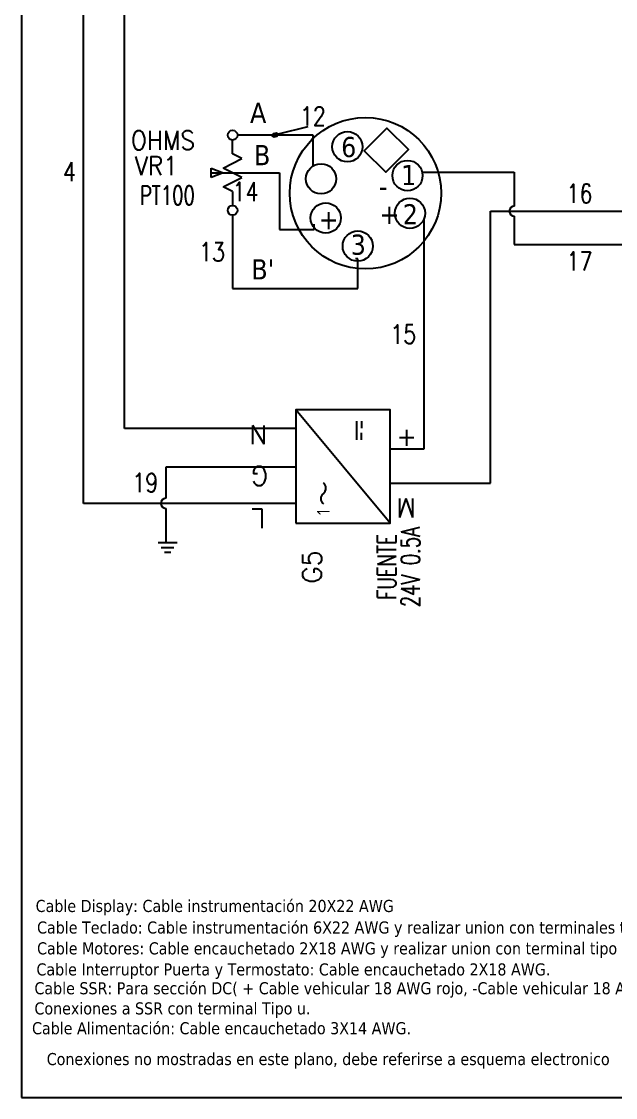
# Model space of a CAD drawing. Header units: millimetres. Extents: x 123.5 to 144.3, y 105.4 to 121.6.
# Drawn here: x 123.51 to 129.41, y 105.41 to 116.09 of the extents above; entities that cross this region are included whole.
import ezdxf
from ezdxf.enums import TextEntityAlignment as Align

# ---------------------------------------------------------------- set-up
doc = ezdxf.new("R2010")
doc.units = ezdxf.units.MM
for name, color, linetype in [('BLK_12AWG', 7, 'Continuous'), ('DESC', 250, 'Continuous'), ('MISC', 7, 'Continuous'), ('SYMS', 7, 'Continuous'), ('TAGS', 250, 'Continuous'), ('TERMS', 250, 'Continuous'), ('WIRES', 7, 'Continuous')]:
    doc.layers.add(name, color=color, linetype=linetype)
doc.layers.add('WIRENO', color=7, linetype='Continuous', true_color=0x000000)
doc.styles.get("Standard").update_dxf_attribs({"font": 'tahoma.ttf'})
doc.styles.add('WD', font='romans.shx')
doc.styles.add('WD_IEC', font='isocp2.shx', dxfattribs={"width": 0.9, "height": 4})

# ---------------------------------------------------------------- blocks, each defined once
blk = doc.blocks.new('Transmisor')
at = {"layer": 'BLK_12AWG'}
blk.add_lwpolyline([(127.994, 101.807), (128.219, 102.032), (128.433, 101.819), (128.208, 101.594)], close=True, dxfattribs=at)
for centre, radius in [((128.005, 101.386), 0.752), ((127.826, 101.847), 0.15), ((128.423, 101.561), 0.15), ((127.564, 101.529), 0.15), ((127.611, 101.14), 0.15), ((128.447, 101.187), 0.15), ((127.929, 100.861), 0.15)]:
    blk.add_circle(centre, radius, dxfattribs=at)
at = {"layer": 'BLK_12AWG', "char_height": 0.2, "attachment_point": 1}
for s, insert in [('6', (127.764, 101.945)), ('1', (128.36, 101.666)), ('-', (128.138, 101.555)), ('2', (128.376, 101.277)), ('+', (127.541, 101.229)), ('+', (128.145, 101.28)), ('3', (127.859, 100.975))]:
    blk.add_mtext_dynamic_manual_height_columns(s, width=0.09663, gutter_width=0.05, heights=[0], dxfattribs=dict(at, insert=insert))
blk = doc.blocks.new('VVR1TZR')
for p, q in [((0, 0.125), (0, 0.2168)), ((-0.0625, 0.0312), (0.0625, 0.0938)), ((0.0625, 0.0938), (0, 0.125)), ((-0.1406, -0.0312), (-0.1406, 0.0312)), ((-0.1406, 0.0312), (-0.0625, 0)), ((-0.0625, 0), (-0.1406, -0.0312)), ((0.0625, -0.0312), (-0.0625, 0.0312)), ((-0.0625, -0.0938), (0.0625, -0.0312)), ((0, -0.125), (-0.0625, -0.0938)), ((0, -0.125), (0, -0.2168))]:
    blk.add_line(p, q)
for centre in [(0, 0.249), (0, -0.249)]:
    blk.add_circle(centre, 0.0322)
at = {"style": 'WD', "width": 0.7}
for tag, p in [('INST', (0.1562, 0.5599)), ('LOC', (0.1562, 0.3903))]:
    blk.add_attdef(tag, text='', height=0.125, dxfattribs=at).set_placement(p, align=Align.TOP_LEFT)
at = {"linetype": 'Continuous', "style": 'WD', "flags": 8}
for tag, p in [('TERM01', (-0.0625, 0.2812)), ('TERM03', (-0.0781, 0.0469))]:
    blk.add_attdef(tag, text='', height=0.125, dxfattribs=at).set_placement(p, align=Align.RIGHT)
at = {"color": 7, "style": 'WD', "flags": 1}
for tag, p in [('X2TERM01', (0, 0.2812)), ('X4TERM01', (-0.0312, 0.25)), ('X1TERM01', (0.0312, 0.25)), ('X4TERM03', (-0.1406, 0)), ('X4TERM02', (-0.0312, -0.25)), ('X8TERM02', (0, -0.2812)), ('X1TERM02', (0.0312, -0.25))]:
    blk.add_attdef(tag, p, '', height=0.0125, dxfattribs=at)
at = {"style": 'WD'}
for tag, p, width in [('RATING1', (0.1562, 0.1091), 0.9), ('TAG1', (0.1531, -0.0472), 0.9), ('DESC1', (0.1562, -0.2034), 0.7), ('DESC2', (0.1562, -0.3597), 0.7)]:
    blk.add_attdef(tag, p, '', height=0.125, dxfattribs=dict(at, width=width))
at = {"style": 'WD', "flags": 9}
blk.add_attdef('FAMILY', text='', height=0.01, dxfattribs=at).set_placement((-0.2191, -0.0659), align=Align.CENTER)
at = {"linetype": 'Continuous', "style": 'WD', "flags": 9}
blk.add_attdef('ASSYCODE', text='', height=0.01, dxfattribs=at).set_placement((-0.2188, -0.125), align=Align.CENTER)
for tag, p in [('MFG', (-0.2211, -0.0986)), ('CAT', (-0.2211, -0.0835))]:
    blk.add_attdef(tag, text='', height=0.01, dxfattribs=at).set_placement(p, align=Align.MIDDLE)
at = {"linetype": 'Continuous', "style": 'WD', "flags": 8}
blk.add_attdef('TERM02', text='', height=0.125, dxfattribs=at).set_placement((-0.0625, -0.2812), align=Align.TOP_RIGHT)
blk = doc.blocks.new('VPW1_1PH')
for p, q in [((-0.125, -0.625), (0.625, 0)), ((0.4252, -0.4038), (0.5503, -0.4038)), ((0.4252, -0.4351), (0.4721, -0.4351)), ((0.5503, -0.4351), (0.5034, -0.4351))]:
    blk.add_line(p, q)
blk.add_lwpolyline([(-0.125, 0), (-0.125, -0.625), (0.625, -0.625), (0.625, 0)], close=True)
for centre, start, end in [((0.0364, -0.2089), 36.8699, 143.1301), ((0.1064, -0.1564), 216.8699, 323.1301)]:
    blk.add_arc(centre, 0.0438, start, end)
at = {"style": 'WD_IEC'}
blk.add_text('1', height=0.084, dxfattribs=at).set_placement((-0.0336, -0.1826), align=Align.MIDDLE_RIGHT)
at = {"linetype": 'Continuous', "style": 'WD', "flags": 8}
for tag, p in [('TERM02', (0.2098, 0.7277)), ('TERM03', (0.46, 0.7275)), ('TERM01', (-0.04, 0.6858)), ('TERM04', (0.085, -0.665)), ('TERM05', (0.335, -0.665))]:
    blk.add_attdef(tag, text='', height=0.125, rotation=90, dxfattribs=at).set_placement(p, align=Align.RIGHT)
at = {"style": 'WD', "width": 0.7}
for tag, p in [('INST', (-0.4155, 0.1687)), ('LOC', (-0.4155, -0.0009)), ('RATING1', (-0.4155, -0.3401)), ('XREF', (-0.4155, -0.5097)), ('DESC1', (-0.4155, -0.666)), ('DESC2', (-0.4155, -0.8222)), ('DESC3', (-0.4155, -0.9766))]:
    blk.add_attdef(tag, text='', height=0.125, dxfattribs=at).set_placement(p, align=Align.CENTER)
at = {"style": 'WD'}
for tag, p, height, flags in [('X2TERM01', (0, 0), 0.0125, 1), ('X2TERM02', (0.25, 0), 0.0125, 1), ('X2TERM03', (0.5, 0), 0.0125, 1), ('FAMILY', (0.6836, -0.525), 0.01, 9), ('X8TERM04', (0.125, -0.625), 0.0125, 1), ('X8TERM05', (0.375, -0.625), 0.0125, 1)]:
    blk.add_attdef(tag, p, '', height=height, dxfattribs=dict(at, flags=flags))
blk.add_attdef('TAG1', text='', height=0.125, dxfattribs=at).set_placement((-0.4155, -0.1705), align=Align.CENTER)
at = {"linetype": 'Continuous', "style": 'WD', "flags": 9}
for tag, p in [('CAT', (0.7108, -0.0659)), ('MFG', (0.7089, -0.0854)), ('ASSYCODE', (0.7089, -0.606))]:
    blk.add_attdef(tag, text='', height=0.01, dxfattribs=at).set_placement(p, align=Align.CENTER)
blk = doc.blocks.new('VGND2')
for p, q in [((0.09375, 0), (-0.09375, 0)), ((-0.0625, -0.046875), (0.0625, -0.046875)), ((-0.03125, -0.09375), (0.03125, -0.09375))]:
    blk.add_line(p, q)
at = {"style": 'WD', "flags": 1}
blk.add_attdef('X2TERM01', (0, 0), '', height=0.01, dxfattribs=at)
blk = doc.blocks.new('WD_WNV')
at = {"style": 'WD', "flags": 1}
for tag, p in [('W01USER', (-0.0625, 0.0938)), ('W02USER', (-0.0625, 0.0859)), ('W03USER', (-0.0625, 0.0781)), ('W04USER', (-0.0625, 0.0703)), ('W05USER', (-0.0625, 0.0625)), ('W06USER', (-0.0625, 0.0547)), ('W07USER', (-0.0625, 0.0469)), ('W08USER', (-0.0625, 0.0391)), ('W09USER', (-0.0625, 0.0312)), ('W10USER', (-0.0625, 0.0234))]:
    blk.add_attdef(tag, text='', height=0.005, dxfattribs=at).set_placement(p, align=Align.CENTER)
at = {"linetype": 'Continuous', "style": 'WD', "width": 0.8}
blk.add_attdef('WIRENO', text='', height=0.125, dxfattribs=at).set_placement((-0.05, 0), align=Align.MIDDLE_RIGHT)
blk = doc.blocks.new('WD_WNH')
at = {"linetype": 'Continuous', "style": 'WD', "width": 0.8}
blk.add_attdef('WIRENO', text='', height=0.125, dxfattribs=at).set_placement((0, 0.0625), align=Align.CENTER)
at = {"style": 'WD', "flags": 1}
for tag, p in [('W01USER', (0, 0.0781)), ('W02USER', (0, 0.0703)), ('W03USER', (0, 0.0625)), ('W04USER', (0, 0.0547)), ('W05USER', (0, 0.0469)), ('W06USER', (0, 0.0391)), ('W07USER', (0, 0.0312)), ('W08USER', (0, 0.0234)), ('W09USER', (0, 0.0156)), ('W10USER', (0, 0.0078))]:
    blk.add_attdef(tag, text='', height=0.005, dxfattribs=at).set_placement(p, align=Align.CENTER)

msp = doc.modelspace()

# ---------------------------------------------------------------- linework, layer by layer
at = {"color": 7, "linetype": 'Continuous'}
for p, q in [((123.506, 121.59), (123.506, 105.405)), ((123.506, 105.405), (144.256, 105.405))]:
    msp.add_line(p, q, dxfattribs=at)
at = {"layer": 'BLK_12AWG'}
for p, q in [((124.53, 112.048), (124.53, 118.603)), ((125.649, 114.961), (126.401, 114.961)), ((126.401, 114.961), (126.401, 114.648)), ((125.391, 114.586), (126.07, 114.586)), ((126.07, 114.586), (126.07, 114.024)), ((125.602, 114.164), (125.602, 113.437)), ((126.07, 114.024), (126.414, 114.024)), ((126.414, 114.024), (126.414, 114.075)), ((126.848, 113.73), (126.822, 113.73)), ((126.848, 113.437), (126.848, 113.73)), ((125.602, 113.437), (126.848, 113.437)), ((126.23, 112.048), (124.53, 112.048))]:
    msp.add_line(p, q, dxfattribs=at)
at = {"layer": 'WIRENO'}
msp.add_lwpolyline([(126.351, 115.042), (126.055, 114.968), (126.036, 114.98), (126.006, 114.972), (125.995, 114.953), (126.014, 114.942), (126.044, 114.949), (126.05, 114.959)], dxfattribs=at)
at = {"layer": 'WIRES'}
for p, q in [((124.121, 111.304), (124.121, 117.888)), ((127.486, 114.592), (128.401, 114.592)), ((128.401, 114.592), (128.401, 114.255)), ((128.166, 111.503), (128.166, 114.205)), ((128.166, 114.205), (128.86, 114.205)), ((128.86, 114.205), (129.89, 114.205)), ((127.501, 114.124), (127.501, 111.843)), ((128.401, 114.155), (128.401, 113.874)), ((128.401, 113.874), (129.903, 113.874)), ((127.334, 111.843), (127.167, 111.843)), ((127.501, 111.843), (127.334, 111.843)), ((126.23, 111.663), (124.938, 111.663)), ((124.938, 111.663), (124.938, 111.354)), ((127.167, 111.503), (128.166, 111.503)), ((126.23, 111.304), (124.121, 111.304)), ((124.938, 111.254), (124.938, 110.913))]:
    msp.add_line(p, q, dxfattribs=at)
for centre in [(128.401, 114.205), (124.938, 111.304)]:
    msp.add_arc(centre, 0.05, 90, 270, dxfattribs=at)

# ---------------------------------------------------------------- block references
at = {"layer": 'BLK_12AWG'}
msp.add_blockref('Transmisor', (-1.083, 12.997), dxfattribs=at)
at = {"layer": 'SYMS'}
ref = msp.add_blockref('VVR1TZR', (125.602, 114.586), dxfattribs=dict(at, xscale=1.5, yscale=1.5, zscale=1.5))
ref.add_attrib('DESC1', 'PT100', (124.681, 114.269), dxfattribs={"layer": 'DESC', "height": 0.1875, "style": 'WD', "width": 0.7})
ref.add_attrib('RATING1', 'OHMS', (124.592, 114.815), dxfattribs={"layer": 'MISC', "height": 0.1875, "style": 'WD', "width": 0.9})
ref.add_attrib('TAG1', 'VR1', (124.63, 114.561), dxfattribs={"layer": 'TAGS', "height": 0.1875, "style": 'WD', "width": 0.9})
ref = msp.add_blockref('VPW1_1PH', (126.23, 111.296), dxfattribs=dict(at, xscale=1.5, yscale=1.5, zscale=1.5, rotation=90))
ref.add_attrib('DESC1', 'FUENTE', dxfattribs={"layer": 'DESC', "height": 0.1875, "rotation": 90, "style": 'WD', "width": 0.7}).set_placement((127.229, 110.673), align=Align.CENTER)
ref.add_attrib('DESC2', '24V 0.5A', dxfattribs={"layer": 'DESC', "height": 0.1875, "rotation": 90, "style": 'WD', "width": 0.7}).set_placement((127.463, 110.673), align=Align.CENTER)
ref.add_attrib('TAG1', 'G5', dxfattribs={"layer": 'TAGS', "height": 0.1875, "rotation": 90, "style": 'WD'}).set_placement((126.485, 110.673), align=Align.CENTER)
ref.add_attrib('TERM03', 'N', dxfattribs={"layer": 'TERMS', "linetype": 'Continuous', "height": 0.188, "rotation": 180, "style": 'WD', "flags": 8}).set_placement((125.772, 112.078), align=Align.RIGHT)
ref.add_attrib('TERM02', 'G', dxfattribs={"layer": 'TERMS', "linetype": 'Continuous', "height": 0.188, "rotation": 180, "style": 'WD', "flags": 8}).set_placement((125.786, 111.669), align=Align.RIGHT)
ref.add_attrib('TERM01', 'L', dxfattribs={"layer": 'TERMS', "linetype": 'Continuous', "height": 0.188, "rotation": 180, "style": 'WD', "flags": 8}).set_placement((125.79, 111.246), align=Align.RIGHT)
ref.add_attrib('TERM05', 'M', dxfattribs={"layer": 'TERMS', "linetype": 'Continuous', "height": 0.188, "rotation": 180, "style": 'WD', "flags": 8}).set_placement((127.231, 111.352), align=Align.RIGHT)
ref.add_attrib('TERM04', '+', dxfattribs={"layer": 'TERMS', "linetype": 'Continuous', "height": 0.188, "rotation": 180, "style": 'WD', "flags": 8}).set_placement((127.227, 112.035), align=Align.RIGHT)
msp.add_blockref('VGND2', (124.957, 110.913), dxfattribs=at)
at = {"layer": 'WIRENO'}
ref = msp.add_blockref('WD_WNH', (126.025, 114.961), dxfattribs=dict(at, xscale=1.5, yscale=1.5, zscale=1.5))
ref.add_attrib('WIRENO', '12', dxfattribs={"linetype": 'Continuous', "height": 0.1875, "style": 'WD', "width": 0.8}).set_placement((126.4, 115.054), align=Align.CENTER)
ref = msp.add_blockref('WD_WNV', (124.121, 114.596), dxfattribs=dict(at, xscale=1.5, yscale=1.5, zscale=1.5))
ref.add_attrib('WIRENO', '4', dxfattribs={"linetype": 'Continuous', "height": 0.188, "style": 'WD', "width": 0.8}).set_placement((124.046, 114.596), align=Align.MIDDLE_RIGHT)
ref = msp.add_blockref('WD_WNH', (125.73, 114.586), dxfattribs=dict(at, xscale=1.5, yscale=1.5, zscale=1.5))
ref.add_attrib('WIRENO', '14', dxfattribs={"linetype": 'Continuous', "height": 0.1875, "style": 'WD', "width": 0.8}).set_placement((125.73, 114.492), align=Align.TOP_CENTER)
ref = msp.add_blockref('WD_WNH', (129.048, 114.192), dxfattribs=dict(at, xscale=1.5, yscale=1.5, zscale=1.5))
ref.add_attrib('WIRENO', '16', dxfattribs={"linetype": 'Continuous', "height": 0.1875, "style": 'WD', "width": 0.8}).set_placement((129.048, 114.286), align=Align.CENTER)
ref = msp.add_blockref('WD_WNV', (125.602, 113.801), dxfattribs=dict(at, xscale=1.5, yscale=1.5, zscale=1.5))
ref.add_attrib('WIRENO', '13', dxfattribs={"linetype": 'Continuous', "height": 0.1875, "style": 'WD', "width": 0.8}).set_placement((125.527, 113.801), align=Align.MIDDLE_RIGHT)
ref = msp.add_blockref('WD_WNH', (129.048, 113.521), dxfattribs=dict(at, xscale=1.5, yscale=1.5, zscale=1.5))
ref.add_attrib('WIRENO', '17', dxfattribs={"linetype": 'Continuous', "height": 0.1875, "style": 'WD', "width": 0.8}).set_placement((129.048, 113.615), align=Align.CENTER)
ref = msp.add_blockref('WD_WNV', (127.501, 112.983), dxfattribs=dict(at, xscale=1.5, yscale=1.5, zscale=1.5))
ref.add_attrib('WIRENO', '15', dxfattribs={"linetype": 'Continuous', "height": 0.1875, "style": 'WD', "width": 0.8}).set_placement((127.426, 112.983), align=Align.MIDDLE_RIGHT)
ref = msp.add_blockref('WD_WNV', (124.938, 111.509), dxfattribs=dict(at, xscale=1.5, yscale=1.5, zscale=1.5))
ref.add_attrib('WIRENO', '19', dxfattribs={"linetype": 'Continuous', "height": 0.1875, "style": 'WD', "width": 0.8}).set_placement((124.863, 111.509), align=Align.MIDDLE_RIGHT)

# ---------------------------------------------------------------- texts
at = {"char_height": 0.12, "attachment_point": 1}
for s, insert in [('Cable Display: Cable instrumentación 20X22 AWG', (123.646, 107.367)), ('Cable Teclado: Cable instrumentación 6X22 AWG y realizar union con terminales tipo bala.', (123.66, 107.153)), ('Cable Motores: Cable encauchetado 2X18 AWG y realizar union con terminal tipo bala.', (123.66, 106.946)), ('Cable Interruptor Puerta y Termostato: Cable encauchetado 2X18 AWG.', (123.654, 106.737)), ('Cable SSR: Para sección DC( + Cable vehicular 18 AWG rojo, -{\\fTahoma|b0|i0|c0|p34;Cable vehicular 18 AWG negro}) y para AC Cable vehicular AWG 14. Conexiones a SSR con terminal Tipo u.', (123.634, 106.55)), ('Cable Alimentación: Cable encauchetado 3X14 AWG.', (123.61, 106.153)), ('Conexiones no mostradas en este plano, debe referirse a esquema electronico', (123.756, 105.847))]:
    msp.add_mtext_dynamic_manual_height_columns(s, width=9.45621, gutter_width=0.05, heights=[0], dxfattribs=dict(at, insert=insert))
at = {"layer": 'BLK_12AWG', "char_height": 0.2, "attachment_point": 1}
for s, insert in [('A', (125.776, 115.281)), ('B', (125.815, 114.861)), ("B'", (125.789, 113.727))]:
    msp.add_mtext_dynamic_manual_height_columns(s, width=0.4271, gutter_width=0.05, heights=[0], dxfattribs=dict(at, insert=insert))

doc.saveas('drawing.dxf')
